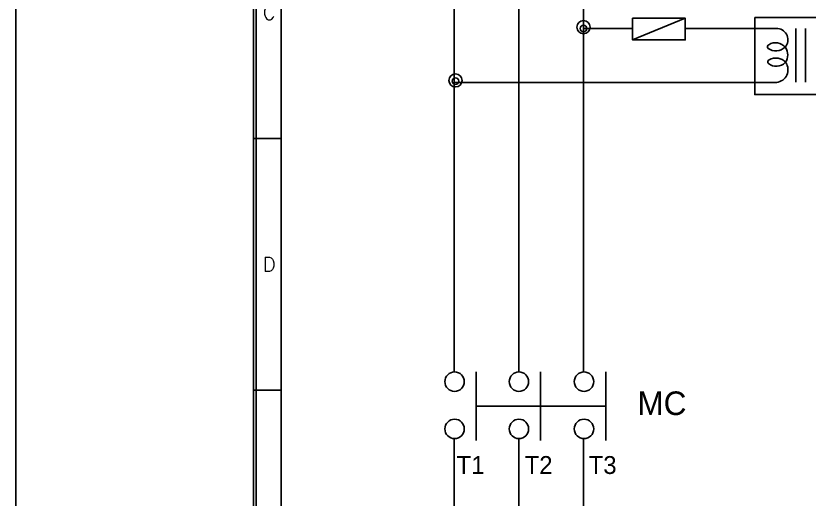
# Model space of a CAD drawing. Header units: millimetres. Extents: x 32 to 871, y 30 to 611.
# Drawn here: x 31.5 to 125.1, y 454.1 to 511.1 of the extents above; entities that cross this region are included whole.
import ezdxf
from ezdxf.enums import TextEntityAlignment as Align

# ---------------------------------------------------------------- set-up
doc = ezdxf.new("R2010")
doc.units = ezdxf.units.MM
for name, color, linetype in [('20', 2, 'Continuous'), ('30', 3, 'Continuous'), ('4', 133, 'Continuous'), ('70', 7, 'Continuous'), ('ASHADE', 7, 'Continuous')]:
    doc.layers.add(name, color=color, linetype=linetype)
doc.styles.add('ghs', font='NGULIM.TTF')
doc.styles.add('SIMPLEX', font='SIMPLEX')

msp = doc.modelspace()

# ---------------------------------------------------------------- linework, layer by layer
msp.add_line((85.86, 465.028), (101.081, 465.027))
msp.add_lwpolyline([(31.509, 610.73), (871.425, 610.73), (871.425, 29.692), (31.509, 29.692)], close=True)
at = {"layer": '20', "color": 7}
msp.add_line((62.837, 346.114), (62.837, 582.427), dxfattribs=at)
at = {"layer": '30', "color": 7}
for p, q in [((59.57, 496.594), (62.837, 496.594)), ((59.57, 466.894), (62.837, 466.894))]:
    msp.add_line(p, q, dxfattribs=at)
at = {"layer": '4', "color": 0}
for centre in [(98.518, 509.724), (83.401, 503.439)]:
    msp.add_circle(centre, 0.772, dxfattribs=at)
at = {"layer": '70', "color": 7}
for points in [[(435.77, 318.394), (59.57, 318.394), (59.57, 585.694), (435.77, 585.694)], [(435.473, 318.691), (59.867, 318.691), (59.867, 585.397), (435.473, 585.397)]]:
    msp.add_lwpolyline(points, close=True, dxfattribs=at)
at = {"layer": 'ASHADE', "ltscale": 2}
for p, q in [((83.261, 517.243), (83.261, 469.054)), ((90.893, 517.244), (90.893, 469.044)), ((98.518, 517.074), (98.518, 469.054)), ((110.527, 510.777), (104.303, 508.22)), ((104.303, 509.554), (98.518, 509.554)), ((118.927, 509.554), (110.527, 509.554)), ((121.46, 509.554), (118.737, 509.554)), ((123.561, 509.554), (123.561, 503.252)), ((124.728, 509.554), (124.728, 503.252)), ((118.927, 503.213), (83.261, 503.213)), ((118.737, 503.213), (121.316, 503.213)), ((85.86, 469.07), (85.86, 460.986)), ((93.456, 469.07), (93.456, 460.986)), ((101.137, 469.071), (101.137, 460.986)), ((90.893, 461.201), (90.893, 443.184))]:
    msp.add_line(p, q, dxfattribs=at)
at = {"layer": 'ASHADE'}
for p, q in [((83.261, 443.184), (83.261, 461.191)), ((98.518, 443.184), (98.518, 461.193))]:
    msp.add_line(p, q, dxfattribs=at)
msp.add_lwpolyline([(104.303, 510.777), (110.527, 510.777), (110.527, 508.22), (104.303, 508.22)], close=True, dxfattribs=at)
at = {"layer": 'ASHADE', "ltscale": 2}
msp.add_lwpolyline([(118.737, 510.877), (129.318, 510.877), (129.318, 501.774), (118.737, 501.774)], close=True, dxfattribs=at)
msp.add_lwpolyline([(121.316, 503.213, 0.564439), (122.401, 505.533, 0.377614), (120.425, 505.85, 0.521425), (120.339, 505.416, 0.376836), (122.335, 505.547, 0.315184), (122.355, 507.337, 0.377614), (120.378, 507.654, 0.521425), (120.293, 507.22, 0.382642), (122.316, 507.375, 0.602081), (121.46, 509.554)], format="xyb", dxfattribs=at)
for centre in [(83.297, 467.91), (90.893, 467.91), (98.574, 467.911), (83.297, 462.335), (90.893, 462.335), (98.574, 462.336)]:
    msp.add_circle(centre, 1.144, dxfattribs=at)
for centre, start, end in [((98.518, 509.554), 0, 180), ((98.518, 509.554), 180, 0), ((83.401, 503.355), 0, 180), ((83.401, 503.355), 180, 0)]:
    msp.add_arc(centre, 0.381, start, end, dxfattribs=at)

# ---------------------------------------------------------------- texts
at = {"layer": '30', "color": 7, "style": 'SIMPLEX'}
for s, p in [('C', (61.402, 511.444)), ('D', (61.402, 481.744))]:
    msp.add_text(s, height=1.683, dxfattribs=at).set_placement(p, align=Align.MIDDLE)
at = {"layer": 'ASHADE', "ltscale": 2, "style": 'ghs'}
for s, height, p in [('MC', 2.7804, (104.879, 463.975)), ('T1', 2.109, (83.536, 457.024)), ('T2', 2.109, (91.568, 457.024)), ('T3', 2.109, (99.126, 457.024))]:
    msp.add_text(s, height=height, dxfattribs=at).set_placement(p)

doc.saveas('drawing.dxf')
